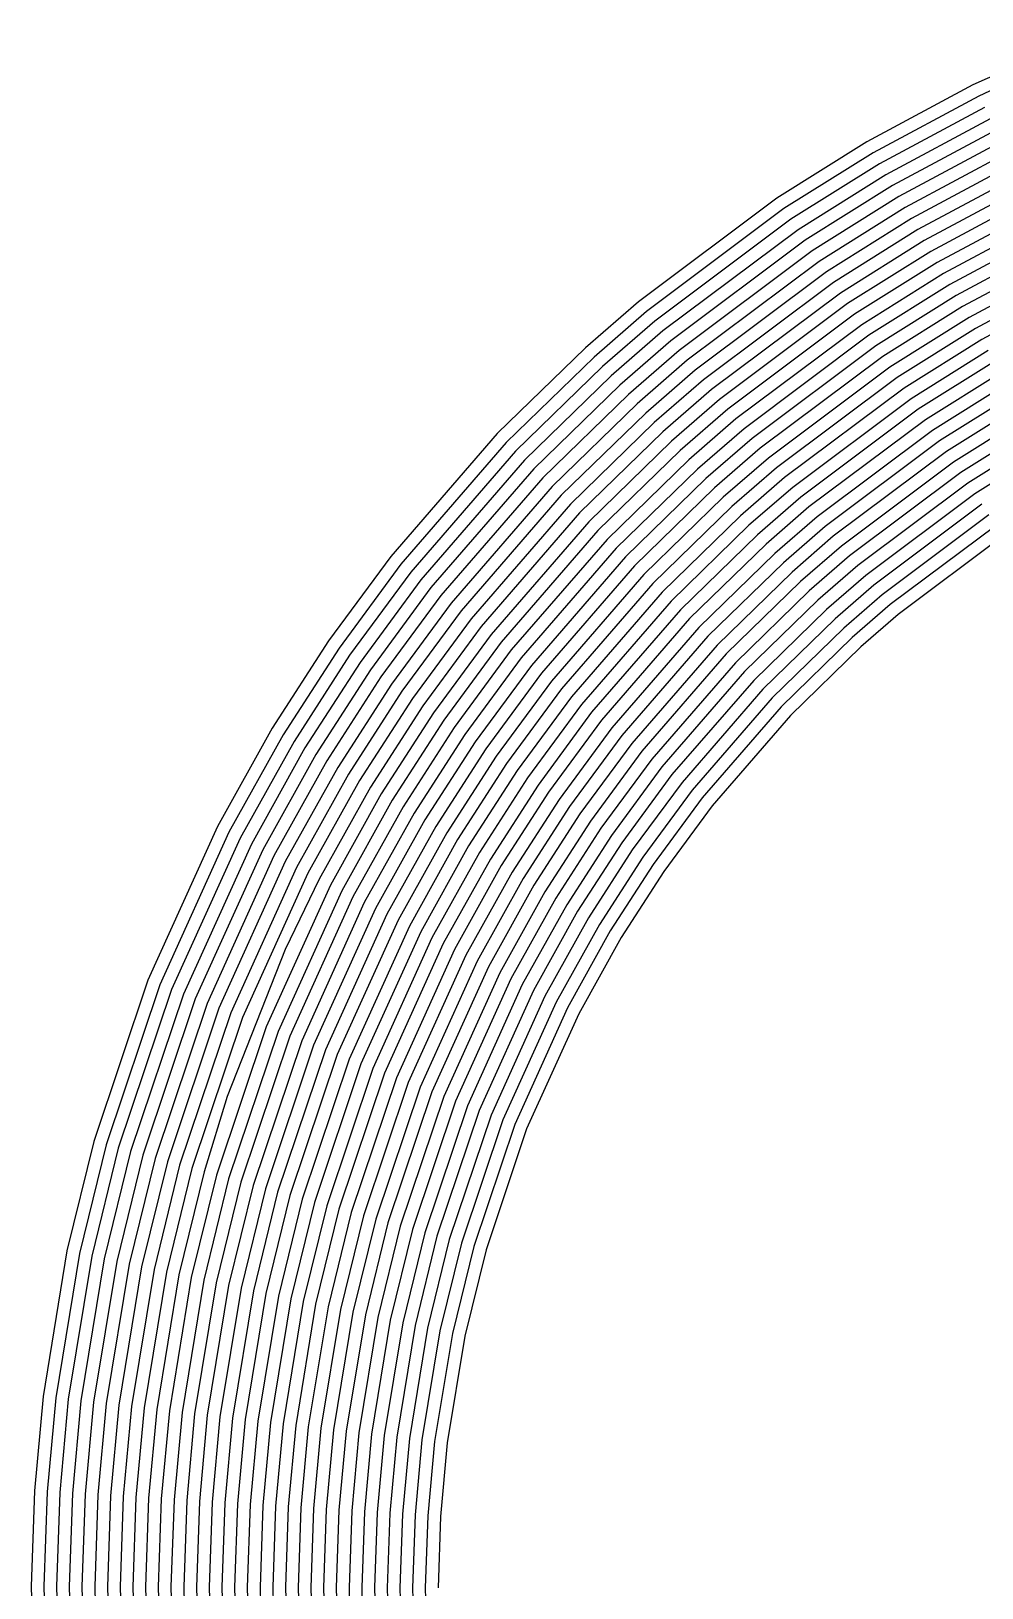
# Model space of a CAD drawing. Header units: metres. Extents: x -19 to 19, y -19.6 to 19.6.
# Drawn here: x -13.98 to -11.736, y 5.252 to 8.925 of the extents above; entities that cross this region are included whole.
import ezdxf

# ---------------------------------------------------------------- set-up
doc = ezdxf.new("R2010")
doc.units = ezdxf.units.M

msp = doc.modelspace()

# ---------------------------------------------------------------- linework, layer by layer
for p, q in [((-11.471725, 8.925299, 0.474861), (-11.756784, 8.79884, 0.48173)), ((-11.607924, 8.835426, 0.479669), (-11.743308, 8.772059, 0.483092)), ((-11.756784, 8.79884, 0.48173), (-12.00744, 8.664352, 0.488917)), ((-11.743308, 8.772059, 0.483092), (-11.992352, 8.638435, 0.490213)), ((-11.729832, 8.745278, 0.484453), (-11.977264, 8.612518, 0.491509)), ((-11.716355, 8.718497, 0.485814), (-11.962177, 8.586601, 0.492805)), ((-11.702879, 8.691717, 0.487175), (-11.947089, 8.560684, 0.494101)), ((-12.00744, 8.664352, 0.488917), (-12.219708, 8.531378, 0.4959)), ((-11.992352, 8.638435, 0.490213), (-12.203018, 8.506464, 0.497127)), ((-11.689403, 8.664936, 0.488537), (-11.932001, 8.534767, 0.495398)), ((-11.675927, 8.638155, 0.489898), (-11.916913, 8.508849, 0.496694)), ((-11.977264, 8.612518, 0.491509), (-12.186327, 8.481551, 0.498354)), ((-11.662451, 8.611374, 0.491259), (-11.901826, 8.482932, 0.49799)), ((-11.962177, 8.586601, 0.492805), (-12.169636, 8.456637, 0.499581)), ((-11.947089, 8.560684, 0.494101), (-12.152945, 8.431723, 0.500807)), ((-11.648975, 8.584593, 0.49262), (-11.886738, 8.457015, 0.499286)), ((-12.219708, 8.531378, 0.4959), (-12.546408, 8.286911, 0.508424)), ((-11.932001, 8.534767, 0.495398), (-12.136255, 8.406809, 0.502034)), ((-11.635499, 8.557812, 0.493982), (-11.87165, 8.431098, 0.500582)), ((-11.622023, 8.531031, 0.495343), (-11.856563, 8.405181, 0.501878)), ((-12.203018, 8.506464, 0.497127), (-12.527242, 8.263849, 0.509525)), ((-11.916913, 8.508849, 0.496694), (-12.119564, 8.381896, 0.503261)), ((-11.608547, 8.50425, 0.496704), (-11.841475, 8.379264, 0.503174)), ((-12.186327, 8.481551, 0.498354), (-12.508075, 8.240786, 0.510626)), ((-12.169636, 8.456637, 0.499581), (-12.488909, 8.217723, 0.511728)), ((-11.901826, 8.482932, 0.49799), (-12.102873, 8.356982, 0.504488)), ((-11.886738, 8.457015, 0.499286), (-12.086183, 8.332068, 0.505715)), ((-11.595071, 8.477469, 0.498065), (-11.826387, 8.353347, 0.50447)), ((-11.581595, 8.450688, 0.499427), (-11.8113, 8.327429, 0.505766)), ((-12.152945, 8.431723, 0.500807), (-12.469743, 8.19466, 0.512829)), ((-11.87165, 8.431098, 0.500582), (-12.069492, 8.307154, 0.506942)), ((-11.568119, 8.423908, 0.500788), (-11.796212, 8.301512, 0.507062)), ((-12.136255, 8.406809, 0.502034), (-12.450577, 8.171597, 0.51393)), ((-12.119564, 8.381896, 0.503261), (-12.431411, 8.148535, 0.515032)), ((-11.856563, 8.405181, 0.501878), (-12.052801, 8.28224, 0.508169)), ((-11.841475, 8.379264, 0.503174), (-12.036111, 8.257327, 0.509395)), ((-11.554643, 8.397127, 0.502149), (-11.781124, 8.275595, 0.508358)), ((-12.102873, 8.356982, 0.504488), (-12.412244, 8.125472, 0.516133)), ((-11.826387, 8.353347, 0.50447), (-12.01942, 8.232413, 0.510622)), ((-11.541166, 8.370346, 0.50351), (-11.766036, 8.249678, 0.509654)), ((-11.52769, 8.343565, 0.504872), (-11.750949, 8.223761, 0.510951)), ((-12.086183, 8.332068, 0.505715), (-12.393078, 8.102409, 0.517234)), ((-12.069492, 8.307154, 0.506942), (-12.373912, 8.079346, 0.518336)), ((-11.8113, 8.327429, 0.505766), (-12.002729, 8.207499, 0.511849)), ((-11.514214, 8.316784, 0.506233), (-11.735861, 8.197844, 0.512247)), ((-12.546408, 8.286911, 0.508424), (-12.67159, 8.178314, 0.51386)), ((-12.052801, 8.28224, 0.508169), (-12.354746, 8.056283, 0.519437)), ((-11.796212, 8.301512, 0.507062), (-11.986039, 8.182585, 0.513076)), ((-11.781124, 8.275595, 0.508358), (-11.969348, 8.157671, 0.514303)), ((-12.527242, 8.263849, 0.509525), (-12.651267, 8.156254, 0.5149)), ((-12.508075, 8.240786, 0.510626), (-12.630945, 8.134193, 0.51594)), ((-12.036111, 8.257327, 0.509395), (-12.335579, 8.03322, 0.520538)), ((-12.01942, 8.232413, 0.510622), (-12.316413, 8.010158, 0.52164)), ((-11.766036, 8.249678, 0.509654), (-11.952657, 8.132758, 0.51553)), ((-12.488909, 8.217723, 0.511728), (-12.610622, 8.112133, 0.516981)), ((-12.469743, 8.19466, 0.512829), (-12.5903, 8.090073, 0.518021)), ((-12.002729, 8.207499, 0.511849), (-12.297247, 7.987095, 0.522741)), ((-11.750949, 8.223761, 0.510951), (-11.935966, 8.107844, 0.516757)), ((-11.735861, 8.197844, 0.512247), (-11.919276, 8.08293, 0.517983)), ((-12.67159, 8.178314, 0.51386), (-12.879879, 7.975555, 0.52379)), ((-12.651267, 8.156254, 0.5149), (-12.858253, 7.954763, 0.524744)), ((-12.450577, 8.171597, 0.51393), (-12.569977, 8.068013, 0.519061)), ((-11.986039, 8.182585, 0.513076), (-12.278081, 7.964032, 0.523842)), ((-11.969348, 8.157671, 0.514303), (-12.258915, 7.940969, 0.524944)), ((-11.720773, 8.171927, 0.513543), (-11.902585, 8.058016, 0.51921)), ((-12.630945, 8.134193, 0.51594), (-12.836627, 7.933971, 0.525698)), ((-12.431411, 8.148535, 0.515032), (-12.549655, 8.045953, 0.520101)), ((-12.412244, 8.125472, 0.516133), (-12.529332, 8.023892, 0.521142)), ((-11.952657, 8.132758, 0.51553), (-12.239748, 7.917906, 0.526045)), ((-11.705686, 8.146009, 0.514839), (-11.885894, 8.033103, 0.520437)), ((-11.690598, 8.120092, 0.516135), (-11.869204, 8.008189, 0.521664)), ((-12.610622, 8.112133, 0.516981), (-12.815, 7.913179, 0.526652)), ((-12.5903, 8.090073, 0.518021), (-12.793374, 7.892387, 0.527606)), ((-12.393078, 8.102409, 0.517234), (-12.50901, 8.001832, 0.522182)), ((-11.935966, 8.107844, 0.516757), (-12.220582, 7.894844, 0.527146)), ((-11.919276, 8.08293, 0.517983), (-12.201416, 7.871781, 0.528248)), ((-11.67551, 8.094175, 0.517431), (-11.852513, 7.983275, 0.522891)), ((-12.569977, 8.068013, 0.519061), (-12.771747, 7.871595, 0.528561)), ((-12.549655, 8.045953, 0.520101), (-12.750121, 7.850803, 0.529515)), ((-12.373912, 8.079346, 0.518336), (-12.488687, 7.979772, 0.523222)), ((-12.354746, 8.056283, 0.519437), (-12.468365, 7.957712, 0.524263)), ((-11.902585, 8.058016, 0.51921), (-12.18225, 7.848718, 0.529349)), ((-11.660422, 8.068258, 0.518727), (-11.835822, 7.958361, 0.524118)), ((-12.529332, 8.023892, 0.521142), (-12.728494, 7.830011, 0.530469)), ((-12.335579, 8.03322, 0.520538), (-12.448042, 7.935651, 0.525303)), ((-12.316413, 8.010158, 0.52164), (-12.42772, 7.913591, 0.526343)), ((-11.885894, 8.033103, 0.520437), (-12.163084, 7.825655, 0.530451)), ((-11.869204, 8.008189, 0.521664), (-12.143917, 7.802592, 0.531552)), ((-11.645335, 8.042341, 0.520023), (-11.819132, 7.933447, 0.525345)), ((-11.630247, 8.016424, 0.521319), (-11.802441, 7.908534, 0.526571)), ((-12.879879, 7.975555, 0.52379), (-13.131039, 7.685744, 0.537509)), ((-12.50901, 8.001832, 0.522182), (-12.706868, 7.809219, 0.531423)), ((-12.488687, 7.979772, 0.523222), (-12.685241, 7.788427, 0.532377)), ((-12.297247, 7.987095, 0.522741), (-12.407397, 7.891531, 0.527383)), ((-11.852513, 7.983275, 0.522891), (-12.124751, 7.779529, 0.532653)), ((-11.615159, 7.990507, 0.522615), (-11.78575, 7.88362, 0.527798)), ((-12.858253, 7.954763, 0.524744), (-13.107333, 7.66736, 0.538321)), ((-12.468365, 7.957712, 0.524263), (-12.663615, 7.767635, 0.533331)), ((-12.448042, 7.935651, 0.525303), (-12.641988, 7.746843, 0.534285)), ((-12.278081, 7.964032, 0.523842), (-12.387075, 7.869471, 0.528424)), ((-12.258915, 7.940969, 0.524944), (-12.366752, 7.847411, 0.529464)), ((-11.835822, 7.958361, 0.524118), (-12.105585, 7.756467, 0.533755)), ((-11.600072, 7.964589, 0.523911), (-11.76906, 7.858706, 0.529025)), ((-11.584984, 7.938672, 0.525207), (-11.752369, 7.833792, 0.530252)), ((-12.836627, 7.933971, 0.525698), (-13.083627, 7.648976, 0.539133)), ((-12.815, 7.913179, 0.526652), (-13.059921, 7.630592, 0.539945)), ((-12.42772, 7.913591, 0.526343), (-12.620362, 7.726051, 0.535239)), ((-12.239748, 7.917906, 0.526045), (-12.34643, 7.82535, 0.530504)), ((-11.819132, 7.933447, 0.525345), (-12.086419, 7.733404, 0.534856)), ((-11.802441, 7.908534, 0.526571), (-12.067252, 7.710341, 0.535957)), ((-12.793374, 7.892387, 0.527606), (-13.036216, 7.612208, 0.540758)), ((-12.771747, 7.871595, 0.528561), (-13.01251, 7.593824, 0.54157)), ((-12.407397, 7.891531, 0.527383), (-12.598735, 7.705259, 0.536193)), ((-12.387075, 7.869471, 0.528424), (-12.577109, 7.684467, 0.537147)), ((-12.220582, 7.894844, 0.527146), (-12.326107, 7.80329, 0.531545)), ((-12.201416, 7.871781, 0.528248), (-12.305785, 7.78123, 0.532585)), ((-11.78575, 7.88362, 0.527798), (-12.048086, 7.687278, 0.537059)), ((-12.750121, 7.850803, 0.529515), (-12.988804, 7.57544, 0.542382)), ((-12.728494, 7.830011, 0.530469), (-12.965098, 7.557056, 0.543194)), ((-12.366752, 7.847411, 0.529464), (-12.555482, 7.663675, 0.538101)), ((-12.34643, 7.82535, 0.530504), (-12.533856, 7.642883, 0.539056)), ((-12.18225, 7.848718, 0.529349), (-12.285462, 7.75917, 0.533625)), ((-12.163084, 7.825655, 0.530451), (-12.26514, 7.737109, 0.534666)), ((-11.76906, 7.858706, 0.529025), (-12.02892, 7.664215, 0.53816)), ((-11.752369, 7.833792, 0.530252), (-12.009754, 7.641153, 0.539261)), ((-12.706868, 7.809219, 0.531423), (-12.941392, 7.538672, 0.544006)), ((-12.685241, 7.788427, 0.532377), (-12.917686, 7.520288, 0.544818)), ((-12.326107, 7.80329, 0.531545), (-12.512229, 7.622091, 0.54001)), ((-12.143917, 7.802592, 0.531552), (-12.244817, 7.715049, 0.535706)), ((-11.735678, 7.808878, 0.531479), (-11.990588, 7.61809, 0.540363)), ((-12.663615, 7.767635, 0.533331), (-12.89398, 7.501903, 0.545631)), ((-12.305785, 7.78123, 0.532585), (-12.490603, 7.601299, 0.540964)), ((-12.285462, 7.75917, 0.533625), (-12.468976, 7.580507, 0.541918)), ((-12.124751, 7.779529, 0.532653), (-12.224494, 7.692989, 0.536746)), ((-12.105585, 7.756467, 0.533755), (-12.204172, 7.670929, 0.537786)), ((-11.718987, 7.783965, 0.532706), (-11.971421, 7.595027, 0.541464)), ((-11.702297, 7.759051, 0.533933), (-11.952255, 7.571964, 0.542565)), ((-12.641988, 7.746843, 0.534285), (-12.870274, 7.483519, 0.546443)), ((-12.620362, 7.726051, 0.535239), (-12.846568, 7.465135, 0.547255)), ((-12.26514, 7.737109, 0.534666), (-12.44735, 7.559715, 0.542872)), ((-12.244817, 7.715049, 0.535706), (-12.425723, 7.538923, 0.543826)), ((-12.086419, 7.733404, 0.534856), (-12.183849, 7.648869, 0.538827)), ((-11.685606, 7.734137, 0.53516), (-11.933089, 7.548901, 0.543667)), ((-13.131039, 7.685744, 0.537509), (-13.277691, 7.486573, 0.546607)), ((-12.598735, 7.705259, 0.536193), (-12.822862, 7.446751, 0.548067)), ((-12.577109, 7.684467, 0.537147), (-12.799156, 7.428367, 0.548879)), ((-12.224494, 7.692989, 0.536746), (-12.404097, 7.518131, 0.54478)), ((-12.067252, 7.710341, 0.535957), (-12.163527, 7.626808, 0.539867)), ((-12.048086, 7.687278, 0.537059), (-12.143204, 7.604748, 0.540907)), ((-13.107333, 7.66736, 0.538321), (-13.252973, 7.469562, 0.547338)), ((-13.083627, 7.648976, 0.539133), (-13.228256, 7.452551, 0.548069)), ((-12.555482, 7.663675, 0.538101), (-12.775451, 7.409983, 0.549692)), ((-12.533856, 7.642883, 0.539056), (-12.751745, 7.391599, 0.550504)), ((-12.204172, 7.670929, 0.537786), (-12.38247, 7.497339, 0.545734)), ((-12.183849, 7.648869, 0.538827), (-12.360844, 7.476547, 0.546688)), ((-12.02892, 7.664215, 0.53816), (-12.122882, 7.582688, 0.541948)), ((-12.009754, 7.641153, 0.539261), (-12.102559, 7.560628, 0.542988)), ((-13.059921, 7.630592, 0.539945), (-13.203539, 7.435539, 0.5488)), ((-13.036216, 7.612208, 0.540758), (-13.178821, 7.418528, 0.549532)), ((-12.512229, 7.622091, 0.54001), (-12.728039, 7.373215, 0.551316)), ((-12.163527, 7.626808, 0.539867), (-12.339218, 7.455755, 0.547642)), ((-12.143204, 7.604748, 0.540907), (-12.317591, 7.434963, 0.548596)), ((-11.990588, 7.61809, 0.540363), (-12.082237, 7.538567, 0.544028)), ((-13.01251, 7.593824, 0.54157), (-13.154104, 7.401517, 0.550263)), ((-12.988804, 7.57544, 0.542382), (-13.129387, 7.384506, 0.550994)), ((-12.490603, 7.601299, 0.540964), (-12.704333, 7.354831, 0.552128)), ((-12.468976, 7.580507, 0.541918), (-12.680627, 7.336447, 0.55294)), ((-12.122882, 7.582688, 0.541948), (-12.295965, 7.414171, 0.549551)), ((-11.971421, 7.595027, 0.541464), (-12.061914, 7.516507, 0.545069)), ((-11.952255, 7.571964, 0.542565), (-12.041592, 7.494447, 0.546109)), ((-12.965098, 7.557056, 0.543194), (-13.104669, 7.367495, 0.551725)), ((-12.941392, 7.538672, 0.544006), (-13.079952, 7.350483, 0.552457)), ((-12.44735, 7.559715, 0.542872), (-12.656921, 7.318062, 0.553753)), ((-12.425723, 7.538923, 0.543826), (-12.633215, 7.299678, 0.554565)), ((-12.102559, 7.560628, 0.542988), (-12.274338, 7.393379, 0.550505)), ((-12.082237, 7.538567, 0.544028), (-12.252712, 7.372587, 0.551459)), ((-11.933089, 7.548901, 0.543667), (-12.021269, 7.472387, 0.547149)), ((-12.917686, 7.520288, 0.544818), (-13.055234, 7.333472, 0.553188)), ((-12.89398, 7.501903, 0.545631), (-13.030517, 7.316461, 0.553919)), ((-12.404097, 7.518131, 0.54478), (-12.609509, 7.281294, 0.555377)), ((-12.38247, 7.497339, 0.545734), (-12.585803, 7.26291, 0.556189)), ((-12.061914, 7.516507, 0.545069), (-12.231085, 7.351795, 0.552413)), ((-12.041592, 7.494447, 0.546109), (-12.209459, 7.331003, 0.553367)), ((-13.277691, 7.486573, 0.546607), (-13.410758, 7.280192, 0.555754)), ((-13.252973, 7.469562, 0.547338), (-13.385016, 7.264769, 0.556399)), ((-12.870274, 7.483519, 0.546443), (-13.0058, 7.29945, 0.55465)), ((-12.846568, 7.465135, 0.547255), (-12.981082, 7.282439, 0.555382)), ((-12.360844, 7.476547, 0.546688), (-12.562097, 7.244526, 0.557001)), ((-12.021269, 7.472387, 0.547149), (-12.187832, 7.310211, 0.554331)), ((-13.228256, 7.452551, 0.548069), (-13.359274, 7.249347, 0.557045)), ((-13.203539, 7.435539, 0.5488), (-13.333532, 7.233924, 0.557691)), ((-12.822862, 7.446751, 0.548067), (-12.956365, 7.265427, 0.556113)), ((-12.799156, 7.428367, 0.548879), (-12.931648, 7.248416, 0.556844)), ((-12.339218, 7.455755, 0.547642), (-12.538392, 7.226142, 0.557813)), ((-12.317591, 7.434963, 0.548596), (-12.514686, 7.207758, 0.558626)), ((-13.178821, 7.418528, 0.549532), (-13.30779, 7.218501, 0.558337)), ((-13.154104, 7.401517, 0.550263), (-13.282048, 7.203079, 0.558983)), ((-13.129387, 7.384506, 0.550994), (-13.256306, 7.187656, 0.559629)), ((-12.775451, 7.409983, 0.549692), (-12.90693, 7.231405, 0.557575)), ((-12.751745, 7.391599, 0.550504), (-12.882213, 7.214394, 0.558307)), ((-12.295965, 7.414171, 0.549551), (-12.49098, 7.189374, 0.559438)), ((-12.274338, 7.393379, 0.550505), (-12.467274, 7.17099, 0.56025)), ((-13.104669, 7.367495, 0.551725), (-13.230564, 7.172234, 0.560275)), ((-13.079952, 7.350483, 0.552457), (-13.204822, 7.156811, 0.560921)), ((-12.728039, 7.373215, 0.551316), (-12.857495, 7.197383, 0.559038)), ((-12.704333, 7.354831, 0.552128), (-12.832778, 7.180372, 0.559769)), ((-12.252712, 7.372587, 0.551459), (-12.443568, 7.152606, 0.561062)), ((-12.231085, 7.351795, 0.552413), (-12.419862, 7.134221, 0.561874)), ((-13.055234, 7.333472, 0.553188), (-13.17908, 7.141389, 0.561566)), ((-13.030517, 7.316461, 0.553919), (-13.153338, 7.125966, 0.562212)), ((-12.680627, 7.336447, 0.55294), (-12.808061, 7.16336, 0.5605)), ((-12.656921, 7.318062, 0.553753), (-12.783343, 7.146349, 0.561232)), ((-12.209459, 7.331003, 0.553367), (-12.396156, 7.115837, 0.562687)), ((-12.187832, 7.310211, 0.554331), (-12.37245, 7.097453, 0.563499)), ((-13.410758, 7.280192, 0.555754), (-13.539814, 7.048637, 0.565673)), ((-13.0058, 7.29945, 0.55465), (-13.127596, 7.110544, 0.562858)), ((-12.981082, 7.282439, 0.555382), (-13.101854, 7.095121, 0.563504)), ((-12.633215, 7.299678, 0.554565), (-12.758626, 7.129338, 0.561963)), ((-12.609509, 7.281294, 0.555377), (-12.733909, 7.112327, 0.562694)), ((-13.385016, 7.264769, 0.556399), (-13.513177, 7.034818, 0.566232)), ((-13.359274, 7.249347, 0.557045), (-13.486541, 7.020999, 0.56679)), ((-12.956365, 7.265427, 0.556113), (-13.076111, 7.079698, 0.56415)), ((-12.931648, 7.248416, 0.556844), (-13.050369, 7.064276, 0.564796)), ((-12.585803, 7.26291, 0.556189), (-12.709191, 7.095316, 0.563425)), ((-12.562097, 7.244526, 0.557001), (-12.684474, 7.078304, 0.564157)), ((-13.333532, 7.233924, 0.557691), (-13.459905, 7.00718, 0.567348)), ((-13.30779, 7.218501, 0.558337), (-13.433269, 6.993361, 0.567907)), ((-13.282048, 7.203079, 0.558983), (-13.406633, 6.979542, 0.568465)), ((-12.90693, 7.231405, 0.557575), (-13.024627, 7.048853, 0.565442)), ((-12.882213, 7.214394, 0.558307), (-12.998885, 7.033431, 0.566088)), ((-12.538392, 7.226142, 0.557813), (-12.659756, 7.061293, 0.564888)), ((-12.514686, 7.207758, 0.558626), (-12.635039, 7.044282, 0.565619)), ((-13.256306, 7.187656, 0.559629), (-13.379997, 6.965723, 0.569023)), ((-13.230564, 7.172234, 0.560275), (-13.35336, 6.951904, 0.569581)), ((-12.857495, 7.197383, 0.559038), (-12.973143, 7.018008, 0.566733)), ((-12.832778, 7.180372, 0.559769), (-12.947401, 7.002586, 0.567379)), ((-12.808061, 7.16336, 0.5605), (-12.921659, 6.987163, 0.568025)), ((-12.49098, 7.189374, 0.559438), (-12.610322, 7.027271, 0.56635)), ((-12.467274, 7.17099, 0.56025), (-12.585604, 7.01026, 0.567081)), ((-13.204822, 7.156811, 0.560921), (-13.326724, 6.938085, 0.57014)), ((-13.17908, 7.141389, 0.561566), (-13.300088, 6.924265, 0.570698)), ((-12.783343, 7.146349, 0.561232), (-12.895917, 6.97174, 0.568671)), ((-12.758626, 7.129338, 0.561963), (-12.870175, 6.956318, 0.569317)), ((-12.443568, 7.152606, 0.561062), (-12.560887, 6.993248, 0.567813)), ((-12.419862, 7.134221, 0.561874), (-12.53617, 6.976237, 0.568544)), ((-13.153338, 7.125966, 0.562212), (-13.273452, 6.910446, 0.571256)), ((-13.127596, 7.110544, 0.562858), (-13.246816, 6.896627, 0.571815)), ((-13.101854, 7.095121, 0.563504), (-13.220179, 6.882808, 0.572373)), ((-12.733909, 7.112327, 0.562694), (-12.844433, 6.940895, 0.569963)), ((-12.709191, 7.095316, 0.563425), (-12.818691, 6.925473, 0.570609)), ((-12.396156, 7.115837, 0.562687), (-12.511452, 6.959226, 0.569275)), ((-12.37245, 7.097453, 0.563499), (-12.486735, 6.942215, 0.570006)), ((-13.076111, 7.079698, 0.56415), (-13.193543, 6.868989, 0.572931)), ((-13.050369, 7.064276, 0.564796), (-13.166907, 6.85517, 0.573489)), ((-12.684474, 7.078304, 0.564157), (-12.792949, 6.91005, 0.571255)), ((-12.659756, 7.061293, 0.564888), (-12.767207, 6.894628, 0.5719)), ((-13.539814, 7.048637, 0.565673), (-13.704052, 6.685694, 0.5805)), ((-13.513177, 7.034818, 0.566232), (-13.676122, 6.674725, 0.580919)), ((-13.486541, 7.020999, 0.56679), (-13.648192, 6.663757, 0.581339)), ((-13.024627, 7.048853, 0.565442), (-13.140271, 6.841351, 0.574048)), ((-12.998885, 7.033431, 0.566088), (-13.113635, 6.827532, 0.574606)), ((-12.973143, 7.018008, 0.566733), (-13.086999, 6.813713, 0.575164)), ((-12.635039, 7.044282, 0.565619), (-12.741465, 6.879205, 0.572546)), ((-12.610322, 7.027271, 0.56635), (-12.715722, 6.863782, 0.573192)), ((-13.459905, 7.00718, 0.567348), (-13.620262, 6.652789, 0.581759)), ((-13.433269, 6.993361, 0.567907), (-13.592332, 6.64182, 0.582178)), ((-13.406633, 6.979542, 0.568465), (-13.564402, 6.630852, 0.582598)), ((-12.947401, 7.002586, 0.567379), (-13.060362, 6.799894, 0.575723)), ((-12.921659, 6.987163, 0.568025), (-13.033726, 6.786074, 0.576281)), ((-12.585604, 7.01026, 0.567081), (-12.68998, 6.84836, 0.573838)), ((-12.560887, 6.993248, 0.567813), (-12.664238, 6.832937, 0.574484)), ((-13.379997, 6.965723, 0.569023), (-13.536472, 6.619883, 0.583017)), ((-13.35336, 6.951904, 0.569581), (-13.508542, 6.608915, 0.583437)), ((-12.895917, 6.97174, 0.568671), (-13.00709, 6.772255, 0.576839)), ((-12.870175, 6.956318, 0.569317), (-12.980454, 6.758436, 0.577397)), ((-12.53617, 6.976237, 0.568544), (-12.638496, 6.817515, 0.57513)), ((-12.511452, 6.959226, 0.569275), (-12.612754, 6.802092, 0.575776)), ((-13.326724, 6.938085, 0.57014), (-13.480612, 6.597947, 0.583856)), ((-13.273452, 6.910446, 0.571256), (-13.424752, 6.57601, 0.584695)), ((-13.300088, 6.924265, 0.570698), (-13.38023, 6.758394, 0.577465)), ((-12.844433, 6.940895, 0.569963), (-12.953818, 6.744617, 0.577956)), ((-12.818691, 6.925473, 0.570609), (-12.927181, 6.730798, 0.578514)), ((-12.792949, 6.91005, 0.571255), (-12.900545, 6.716979, 0.579072)), ((-12.486735, 6.942215, 0.570006), (-12.587012, 6.786669, 0.5764)), ((-13.246816, 6.896627, 0.571815), (-13.396822, 6.565041, 0.585115)), ((-13.220179, 6.882808, 0.572373), (-13.368892, 6.554073, 0.585534)), ((-12.767207, 6.894628, 0.5719), (-12.873909, 6.70316, 0.579631)), ((-12.741465, 6.879205, 0.572546), (-12.847273, 6.689341, 0.580189)), ((-13.193543, 6.868989, 0.572931), (-13.340962, 6.543104, 0.585954)), ((-13.166907, 6.85517, 0.573489), (-13.313032, 6.532136, 0.586373)), ((-13.140271, 6.841351, 0.574048), (-13.285102, 6.521168, 0.586793)), ((-12.715722, 6.863782, 0.573192), (-12.820637, 6.675522, 0.580747)), ((-12.68998, 6.84836, 0.573838), (-12.794001, 6.661702, 0.581305)), ((-12.664238, 6.832937, 0.574484), (-12.767364, 6.647883, 0.581864)), ((-13.113635, 6.827532, 0.574606), (-13.257172, 6.510199, 0.587213)), ((-13.086999, 6.813713, 0.575164), (-13.229242, 6.499231, 0.587632)), ((-13.060362, 6.799894, 0.575723), (-13.201312, 6.488262, 0.588052)), ((-12.638496, 6.817515, 0.57513), (-12.740728, 6.634064, 0.582422)), ((-12.612754, 6.802092, 0.575776), (-12.714092, 6.620245, 0.58298)), ((-13.033726, 6.786074, 0.576281), (-13.173381, 6.477294, 0.588471)), ((-13.00709, 6.772255, 0.576839), (-13.145451, 6.466326, 0.588891)), ((-12.587012, 6.786669, 0.5764), (-12.687456, 6.606426, 0.583539)), ((-13.38023, 6.758394, 0.577465), (-13.516821, 6.411017, 0.591066)), ((-12.980454, 6.758436, 0.577397), (-13.117521, 6.455357, 0.58931)), ((-12.953818, 6.744617, 0.577956), (-13.089591, 6.444389, 0.58973)), ((-12.927181, 6.730798, 0.578514), (-13.061661, 6.43342, 0.590149)), ((-13.704052, 6.685694, 0.5805), (-13.831946, 6.305244, 0.595093)), ((-12.900545, 6.716979, 0.579072), (-13.033731, 6.422452, 0.590569)), ((-12.873909, 6.70316, 0.579631), (-13.005801, 6.411484, 0.590988)), ((-12.847273, 6.689341, 0.580189), (-12.977871, 6.400515, 0.591408)), ((-13.676122, 6.674725, 0.580919), (-13.803016, 6.297258, 0.595379)), ((-13.648192, 6.663757, 0.581339), (-13.774087, 6.289273, 0.595665)), ((-13.620262, 6.652789, 0.581759), (-13.745157, 6.281288, 0.595951)), ((-12.820637, 6.675522, 0.580747), (-12.949941, 6.389547, 0.591828)), ((-12.794001, 6.661702, 0.581305), (-12.922011, 6.378578, 0.592247)), ((-13.592332, 6.64182, 0.582178), (-13.716227, 6.273302, 0.596238)), ((-13.564402, 6.630852, 0.582598), (-13.687298, 6.265317, 0.596524)), ((-13.536472, 6.619883, 0.583017), (-13.658368, 6.257332, 0.59681)), ((-12.767364, 6.647883, 0.581864), (-12.894081, 6.36761, 0.592667)), ((-12.740728, 6.634064, 0.582422), (-12.866151, 6.356641, 0.593086)), ((-12.714092, 6.620245, 0.58298), (-12.838221, 6.345673, 0.593506)), ((-13.508542, 6.608915, 0.583437), (-13.629438, 6.249346, 0.597097)), ((-13.480612, 6.597947, 0.583856), (-13.600509, 6.241361, 0.597383)), ((-13.424752, 6.57601, 0.584695), (-13.542649, 6.22539, 0.597955)), ((-12.687456, 6.606426, 0.583539), (-12.810291, 6.334705, 0.593925)), ((-13.396822, 6.565041, 0.585115), (-13.51372, 6.217405, 0.598242)), ((-13.368892, 6.554073, 0.585534), (-13.48479, 6.209419, 0.598528)), ((-13.340962, 6.543104, 0.585954), (-13.45586, 6.201434, 0.598814)), ((-13.313032, 6.532136, 0.586373), (-13.426931, 6.193449, 0.599101)), ((-13.285102, 6.521168, 0.586793), (-13.398001, 6.185463, 0.599387)), ((-13.257172, 6.510199, 0.587213), (-13.369071, 6.177478, 0.599673)), ((-13.229242, 6.499231, 0.587632), (-13.340142, 6.169493, 0.59996)), ((-13.201312, 6.488262, 0.588052), (-13.311212, 6.161507, 0.600246)), ((-13.173381, 6.477294, 0.588471), (-13.282282, 6.153522, 0.600532)), ((-13.145451, 6.466326, 0.588891), (-13.253352, 6.145536, 0.600818)), ((-13.117521, 6.455357, 0.58931), (-13.224423, 6.137551, 0.601105)), ((-13.089591, 6.444389, 0.58973), (-13.195493, 6.129566, 0.601391)), ((-13.061661, 6.43342, 0.590149), (-13.166563, 6.12158, 0.601677)), ((-13.516821, 6.411017, 0.591066), (-13.571579, 6.233375, 0.597669)), ((-13.033731, 6.422452, 0.590569), (-13.137634, 6.113595, 0.601964)), ((-13.005801, 6.411484, 0.590988), (-13.108704, 6.10561, 0.60225)), ((-12.977871, 6.400515, 0.591408), (-13.079774, 6.097624, 0.602536)), ((-12.949941, 6.389547, 0.591828), (-13.050845, 6.089639, 0.602822)), ((-12.922011, 6.378578, 0.592247), (-13.021915, 6.081654, 0.603109)), ((-12.894081, 6.36761, 0.592667), (-12.992985, 6.073668, 0.603395)), ((-12.866151, 6.356641, 0.593086), (-12.964056, 6.065683, 0.603681)), ((-12.838221, 6.345673, 0.593506), (-12.935126, 6.057697, 0.603968)), ((-12.810291, 6.334705, 0.593925), (-12.906196, 6.049712, 0.604254)), ((-13.831946, 6.305244, 0.595093), (-13.895262, 6.046857, 0.604451)), ((-13.803016, 6.297258, 0.595379), (-13.865914, 6.040576, 0.604667)), ((-13.774087, 6.289273, 0.595665), (-13.836566, 6.034296, 0.604882)), ((-13.745157, 6.281288, 0.595951), (-13.807219, 6.028015, 0.605097)), ((-13.716227, 6.273302, 0.596238), (-13.777871, 6.021735, 0.605313)), ((-13.687298, 6.265317, 0.596524), (-13.748524, 6.015455, 0.605528)), ((-13.658368, 6.257332, 0.59681), (-13.719176, 6.009174, 0.605744)), ((-13.629438, 6.249346, 0.597097), (-13.689829, 6.002894, 0.605959)), ((-13.600509, 6.241361, 0.597383), (-13.660481, 5.996613, 0.606174)), ((-13.571579, 6.233375, 0.597669), (-13.631134, 5.990333, 0.60639)), ((-13.542649, 6.22539, 0.597955), (-13.601786, 5.984052, 0.606605)), ((-13.51372, 6.217405, 0.598242), (-13.572439, 5.977772, 0.606821)), ((-13.48479, 6.209419, 0.598528), (-13.543091, 5.971491, 0.607036)), ((-13.45586, 6.201434, 0.598814), (-13.513744, 5.965211, 0.607251)), ((-13.426931, 6.193449, 0.599101), (-13.484396, 5.95893, 0.607467)), ((-13.398001, 6.185463, 0.599387), (-13.455048, 5.95265, 0.607682)), ((-13.369071, 6.177478, 0.599673), (-13.425701, 5.94637, 0.607898)), ((-13.340142, 6.169493, 0.59996), (-13.396353, 5.940089, 0.608113)), ((-13.311212, 6.161507, 0.600246), (-13.367006, 5.933809, 0.608328)), ((-13.282282, 6.153522, 0.600532), (-13.337658, 5.927528, 0.608544)), ((-13.253352, 6.145536, 0.600818), (-13.308311, 5.921248, 0.608759)), ((-13.224423, 6.137551, 0.601105), (-13.278963, 5.914967, 0.608975)), ((-13.195493, 6.129566, 0.601391), (-13.249616, 5.908687, 0.60919)), ((-13.166563, 6.12158, 0.601677), (-13.220268, 5.902406, 0.609406)), ((-13.137634, 6.113595, 0.601964), (-13.190921, 5.896126, 0.609621)), ((-13.108704, 6.10561, 0.60225), (-13.161573, 5.889846, 0.609836)), ((-13.079774, 6.097624, 0.602536), (-13.132226, 5.883565, 0.610052)), ((-13.050845, 6.089639, 0.602822), (-13.102878, 5.877285, 0.610267)), ((-13.021915, 6.081654, 0.603109), (-13.07353, 5.871004, 0.610483)), ((-12.992985, 6.073668, 0.603395), (-13.044183, 5.864724, 0.610698)), ((-12.964056, 6.065683, 0.603681), (-13.014835, 5.858443, 0.610913)), ((-13.895262, 6.046857, 0.604451), (-13.951712, 5.703839, 0.616182)), ((-13.865914, 6.040576, 0.604667), (-13.921901, 5.700411, 0.616291)), ((-13.836566, 6.034296, 0.604882), (-13.892089, 5.696983, 0.616401)), ((-13.807219, 6.028015, 0.605097), (-13.862277, 5.693554, 0.61651)), ((-12.935126, 6.057697, 0.603968), (-12.985488, 5.852163, 0.611129)), ((-12.906196, 6.049712, 0.604254), (-12.95614, 5.845882, 0.611344)), ((-13.777871, 6.021735, 0.605313), (-13.832466, 5.690126, 0.616619)), ((-13.748524, 6.015455, 0.605528), (-13.802654, 5.686698, 0.616728)), ((-13.719176, 6.009174, 0.605744), (-13.772843, 5.683269, 0.616838)), ((-13.689829, 6.002894, 0.605959), (-13.743031, 5.679841, 0.616947)), ((-13.660481, 5.996613, 0.606174), (-13.713219, 5.676413, 0.617056)), ((-13.631134, 5.990333, 0.60639), (-13.683408, 5.672984, 0.617165)), ((-13.601786, 5.984052, 0.606605), (-13.653596, 5.669556, 0.617275)), ((-13.572439, 5.977772, 0.606821), (-13.623785, 5.666128, 0.617384)), ((-13.543091, 5.971491, 0.607036), (-13.593973, 5.662699, 0.617493)), ((-13.513744, 5.965211, 0.607251), (-13.564162, 5.659271, 0.617602)), ((-13.484396, 5.95893, 0.607467), (-13.53435, 5.655843, 0.617712)), ((-13.455048, 5.95265, 0.607682), (-13.504538, 5.652414, 0.617821)), ((-13.425701, 5.94637, 0.607898), (-13.474727, 5.648986, 0.61793)), ((-13.396353, 5.940089, 0.608113), (-13.444915, 5.645558, 0.618039)), ((-13.367006, 5.933809, 0.608328), (-13.415104, 5.642129, 0.618148)), ((-13.337658, 5.927528, 0.608544), (-13.385292, 5.638701, 0.618258)), ((-13.308311, 5.921248, 0.608759), (-13.35548, 5.635273, 0.618367)), ((-13.278963, 5.914967, 0.608975), (-13.325669, 5.631844, 0.618476)), ((-13.249616, 5.908687, 0.60919), (-13.295857, 5.628416, 0.618585)), ((-13.220268, 5.902406, 0.609406), (-13.266046, 5.624988, 0.618695)), ((-13.190921, 5.896126, 0.609621), (-13.236234, 5.621559, 0.618804)), ((-13.161573, 5.889846, 0.609836), (-13.206422, 5.618131, 0.618913)), ((-13.132226, 5.883565, 0.610052), (-13.176611, 5.614703, 0.619022)), ((-13.102878, 5.877285, 0.610267), (-13.146799, 5.611274, 0.619132)), ((-13.07353, 5.871004, 0.610483), (-13.116988, 5.607846, 0.619241)), ((-13.044183, 5.864724, 0.610698), (-13.087176, 5.604418, 0.61935)), ((-13.014835, 5.858443, 0.610913), (-13.057364, 5.600989, 0.619459)), ((-12.985488, 5.852163, 0.611129), (-13.027553, 5.597561, 0.619569)), ((-12.95614, 5.845882, 0.611344), (-12.997741, 5.594133, 0.619678)), ((-13.951712, 5.703839, 0.616182), (-13.972114, 5.480562, 0.623394)), ((-13.921901, 5.700411, 0.616291), (-13.942161, 5.478678, 0.62345)), ((-13.892089, 5.696983, 0.616401), (-13.912209, 5.476795, 0.623507)), ((-13.862277, 5.693554, 0.61651), (-13.882256, 5.474911, 0.623563)), ((-13.832466, 5.690126, 0.616619), (-13.852303, 5.473027, 0.62362)), ((-13.802654, 5.686698, 0.616728), (-13.82235, 5.471143, 0.623676)), ((-13.772843, 5.683269, 0.616838), (-13.792398, 5.469259, 0.623733)), ((-13.743031, 5.679841, 0.616947), (-13.762445, 5.467375, 0.623789)), ((-13.713219, 5.676413, 0.617056), (-13.732492, 5.465492, 0.623846)), ((-13.683408, 5.672984, 0.617165), (-13.70254, 5.463608, 0.623902)), ((-13.653596, 5.669556, 0.617275), (-13.672587, 5.461724, 0.623959)), ((-13.623785, 5.666128, 0.617384), (-13.642634, 5.45984, 0.624016)), ((-13.593973, 5.662699, 0.617493), (-13.612681, 5.457956, 0.624072)), ((-13.564162, 5.659271, 0.617602), (-13.582729, 5.456072, 0.624129)), ((-13.53435, 5.655843, 0.617712), (-13.552776, 5.454188, 0.624185)), ((-13.504538, 5.652414, 0.617821), (-13.522823, 5.452305, 0.624242)), ((-13.474727, 5.648986, 0.61793), (-13.49287, 5.450421, 0.624298)), ((-13.444915, 5.645558, 0.618039), (-13.462918, 5.448537, 0.624355)), ((-13.415104, 5.642129, 0.618148), (-13.432965, 5.446653, 0.624411)), ((-13.385292, 5.638701, 0.618258), (-13.403012, 5.444769, 0.624468)), ((-13.35548, 5.635273, 0.618367), (-13.37306, 5.442885, 0.624524)), ((-13.325669, 5.631844, 0.618476), (-13.343107, 5.441002, 0.624581)), ((-13.295857, 5.628416, 0.618585), (-13.313154, 5.439118, 0.624638)), ((-13.266046, 5.624988, 0.618695), (-13.283201, 5.437234, 0.624694)), ((-13.236234, 5.621559, 0.618804), (-13.253249, 5.43535, 0.624751)), ((-13.206422, 5.618131, 0.618913), (-13.223296, 5.433466, 0.624807)), ((-13.176611, 5.614703, 0.619022), (-13.193343, 5.431582, 0.624864)), ((-13.146799, 5.611274, 0.619132), (-13.163391, 5.429699, 0.62492)), ((-13.116988, 5.607846, 0.619241), (-13.133438, 5.427815, 0.624977)), ((-13.087176, 5.604418, 0.61935), (-13.103485, 5.425931, 0.625033)), ((-13.057364, 5.600989, 0.619459), (-13.073532, 5.424047, 0.62509)), ((-13.027553, 5.597561, 0.619569), (-13.04358, 5.422163, 0.625146)), ((-12.997741, 5.594133, 0.619678), (-13.013627, 5.420279, 0.625203)), ((-13.972114, 5.480562, 0.623394), (-13.979912, 5.255399, 0.630328)), ((-13.942161, 5.478678, 0.62345), (-13.949898, 5.255289, 0.63033)), ((-13.912209, 5.476795, 0.623507), (-13.919884, 5.255179, 0.630331)), ((-13.882256, 5.474911, 0.623563), (-13.88987, 5.255069, 0.630333)), ((-13.852303, 5.473027, 0.62362), (-13.859856, 5.254959, 0.630334)), ((-13.82235, 5.471143, 0.623676), (-13.829842, 5.254849, 0.630336)), ((-13.792398, 5.469259, 0.623733), (-13.799827, 5.254739, 0.630337)), ((-13.762445, 5.467375, 0.623789), (-13.769813, 5.254629, 0.630339)), ((-13.732492, 5.465492, 0.623846), (-13.739799, 5.254519, 0.63034)), ((-13.70254, 5.463608, 0.623902), (-13.709785, 5.254408, 0.630342)), ((-13.672587, 5.461724, 0.623959), (-13.679771, 5.254298, 0.630343)), ((-13.642634, 5.45984, 0.624016), (-13.649757, 5.254188, 0.630345)), ((-13.612681, 5.457956, 0.624072), (-13.619743, 5.254078, 0.630347)), ((-13.582729, 5.456072, 0.624129), (-13.589728, 5.253968, 0.630348)), ((-13.552776, 5.454188, 0.624185), (-13.559714, 5.253858, 0.63035)), ((-13.522823, 5.452305, 0.624242), (-13.5297, 5.253748, 0.630351)), ((-13.49287, 5.450421, 0.624298), (-13.499686, 5.253638, 0.630353)), ((-13.462918, 5.448537, 0.624355), (-13.469672, 5.253528, 0.630354)), ((-13.432965, 5.446653, 0.624411), (-13.439658, 5.253418, 0.630356)), ((-13.403012, 5.444769, 0.624468), (-13.409643, 5.253307, 0.630357)), ((-13.37306, 5.442885, 0.624524), (-13.379629, 5.253197, 0.630359)), ((-13.343107, 5.441002, 0.624581), (-13.349615, 5.253087, 0.63036)), ((-13.313154, 5.439118, 0.624638), (-13.319601, 5.252977, 0.630362)), ((-13.283201, 5.437234, 0.624694), (-13.289587, 5.252867, 0.630363)), ((-13.253249, 5.43535, 0.624751), (-13.259573, 5.252757, 0.630365)), ((-13.223296, 5.433466, 0.624807), (-13.229558, 5.252647, 0.630366)), ((-13.193343, 5.431582, 0.624864), (-13.199544, 5.252537, 0.630368)), ((-13.163391, 5.429699, 0.62492), (-13.16953, 5.252427, 0.630369)), ((-13.133438, 5.427815, 0.624977), (-13.139516, 5.252316, 0.630371)), ((-13.103485, 5.425931, 0.625033), (-13.109502, 5.252206, 0.630372)), ((-13.073532, 5.424047, 0.62509), (-13.079488, 5.252096, 0.630374)), ((-13.04358, 5.422163, 0.625146), (-13.049474, 5.251986, 0.630375)), ((-13.013627, 5.420279, 0.625203), (-13.019459, 5.251876, 0.630377)), ((-13.979912, 5.255399, 0.630328), (-13.972635, 4.98867, 0.638103)), ((-13.949898, 5.255289, 0.63033), (-13.942671, 4.990427, 0.638051)), ((-13.919884, 5.255179, 0.630331), (-13.912708, 4.992184, 0.637999)), ((-13.88987, 5.255069, 0.630333), (-13.882745, 4.993941, 0.637947)), ((-13.859856, 5.254959, 0.630334), (-13.852782, 4.995698, 0.637895)), ((-13.829842, 5.254849, 0.630336), (-13.822818, 4.997455, 0.637843)), ((-13.799827, 5.254739, 0.630337), (-13.792855, 4.999212, 0.637791)), ((-13.769813, 5.254629, 0.630339), (-13.762892, 5.000969, 0.637738)), ((-13.739799, 5.254519, 0.63034), (-13.732929, 5.002726, 0.637686)), ((-13.709785, 5.254408, 0.630342), (-13.702966, 5.004483, 0.637634)), ((-13.679771, 5.254298, 0.630343), (-13.673002, 5.006241, 0.637582)), ((-13.649757, 5.254188, 0.630345), (-13.643039, 5.007998, 0.63753)), ((-13.619743, 5.254078, 0.630347), (-13.613076, 5.009755, 0.637478)), ((-13.589728, 5.253968, 0.630348), (-13.583113, 5.011512, 0.637426)), ((-13.559714, 5.253858, 0.63035), (-13.55315, 5.013269, 0.637374)), ((-13.5297, 5.253748, 0.630351), (-13.523186, 5.015026, 0.637321)), ((-13.499686, 5.253638, 0.630353), (-13.493223, 5.016783, 0.637269)), ((-13.469672, 5.253528, 0.630354), (-13.46326, 5.01854, 0.637217)), ((-13.439658, 5.253418, 0.630356), (-13.433297, 5.020297, 0.637165)), ((-13.409643, 5.253307, 0.630357), (-13.403334, 5.022054, 0.637113)), ((-13.379629, 5.253197, 0.630359), (-13.37337, 5.023811, 0.637061)), ((-13.349615, 5.253087, 0.63036), (-13.343407, 5.025568, 0.637009)), ((-13.319601, 5.252977, 0.630362), (-13.313444, 5.027325, 0.636956)), ((-13.289587, 5.252867, 0.630363), (-13.283481, 5.029082, 0.636904)), ((-13.259573, 5.252757, 0.630365), (-13.253517, 5.030839, 0.636852)), ((-13.229558, 5.252647, 0.630366), (-13.223554, 5.032596, 0.6368)), ((-13.199544, 5.252537, 0.630368), (-13.193591, 5.034353, 0.636748)), ((-13.16953, 5.252427, 0.630369), (-13.163628, 5.03611, 0.636696)), ((-13.139516, 5.252316, 0.630371), (-13.133665, 5.037867, 0.636644)), ((-13.109502, 5.252206, 0.630372), (-13.103701, 5.039624, 0.636592)), ((-13.079488, 5.252096, 0.630374), (-13.073738, 5.041381, 0.636539)), ((-13.049474, 5.251986, 0.630375), (-13.043775, 5.043138, 0.636487))]:
    msp.add_line(p, q)

doc.saveas('drawing.dxf')
